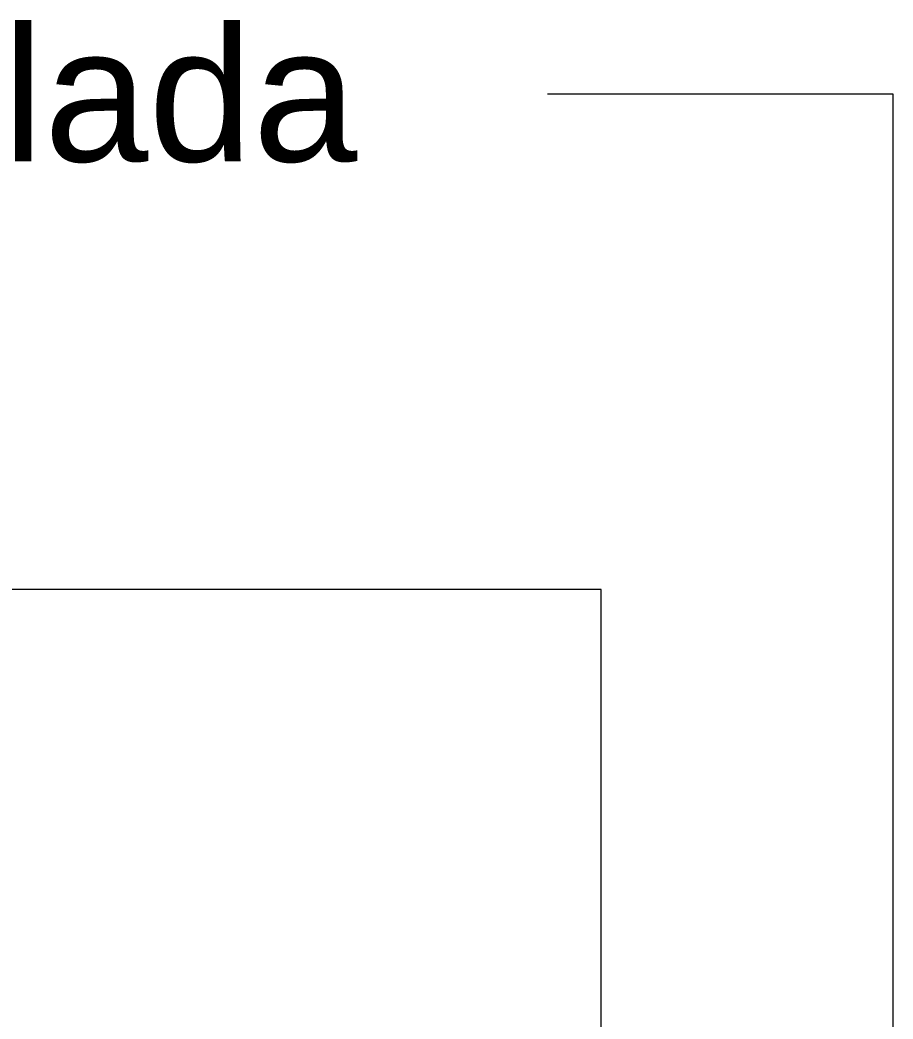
# Model space of a CAD drawing. Header units: millimetres. Extents: x -23833 to 62003, y -3000 to 6760.
# Drawn here: x 3122 to 3772, y 4005 to 4749 of the extents above; entities that cross this region are included whole.
import ezdxf

# ---------------------------------------------------------------- set-up
doc = ezdxf.new("R2010")
doc.units = ezdxf.units.MM
doc.layers.add('G-ANNO-TEXT', color=231, linetype='Continuous', lineweight=9)
doc.styles.add('Arial_1', font='arial.ttf', dxfattribs={"height": 100})

msp = doc.modelspace()

# ---------------------------------------------------------------- linework, layer by layer
at = {"layer": 'G-ANNO-TEXT', "color": 7}
for p, q in [((3517.79, 4693.633), (3514.613, 4693.633)), ((3771.749, 4693.633), (3517.79, 4693.633)), ((3771.749, 3608.235), (3771.749, 4693.633)), ((3554.623, 4325.178), (2588.79, 4325.178)), ((3554.623, 3386.694), (3554.623, 4325.178))]:
    msp.add_line(p, q, dxfattribs=at)

# ---------------------------------------------------------------- texts
at = {"layer": 'G-ANNO-TEXT', "color": 7, "insert": (1633.69, 4743.633), "char_height": 100, "width": 2156.53937, "attachment_point": 1, "style": 'Arial_1'}
msp.add_mtext('Telha Portuguesa Mesclada', dxfattribs=at)

doc.saveas('drawing.dxf')
